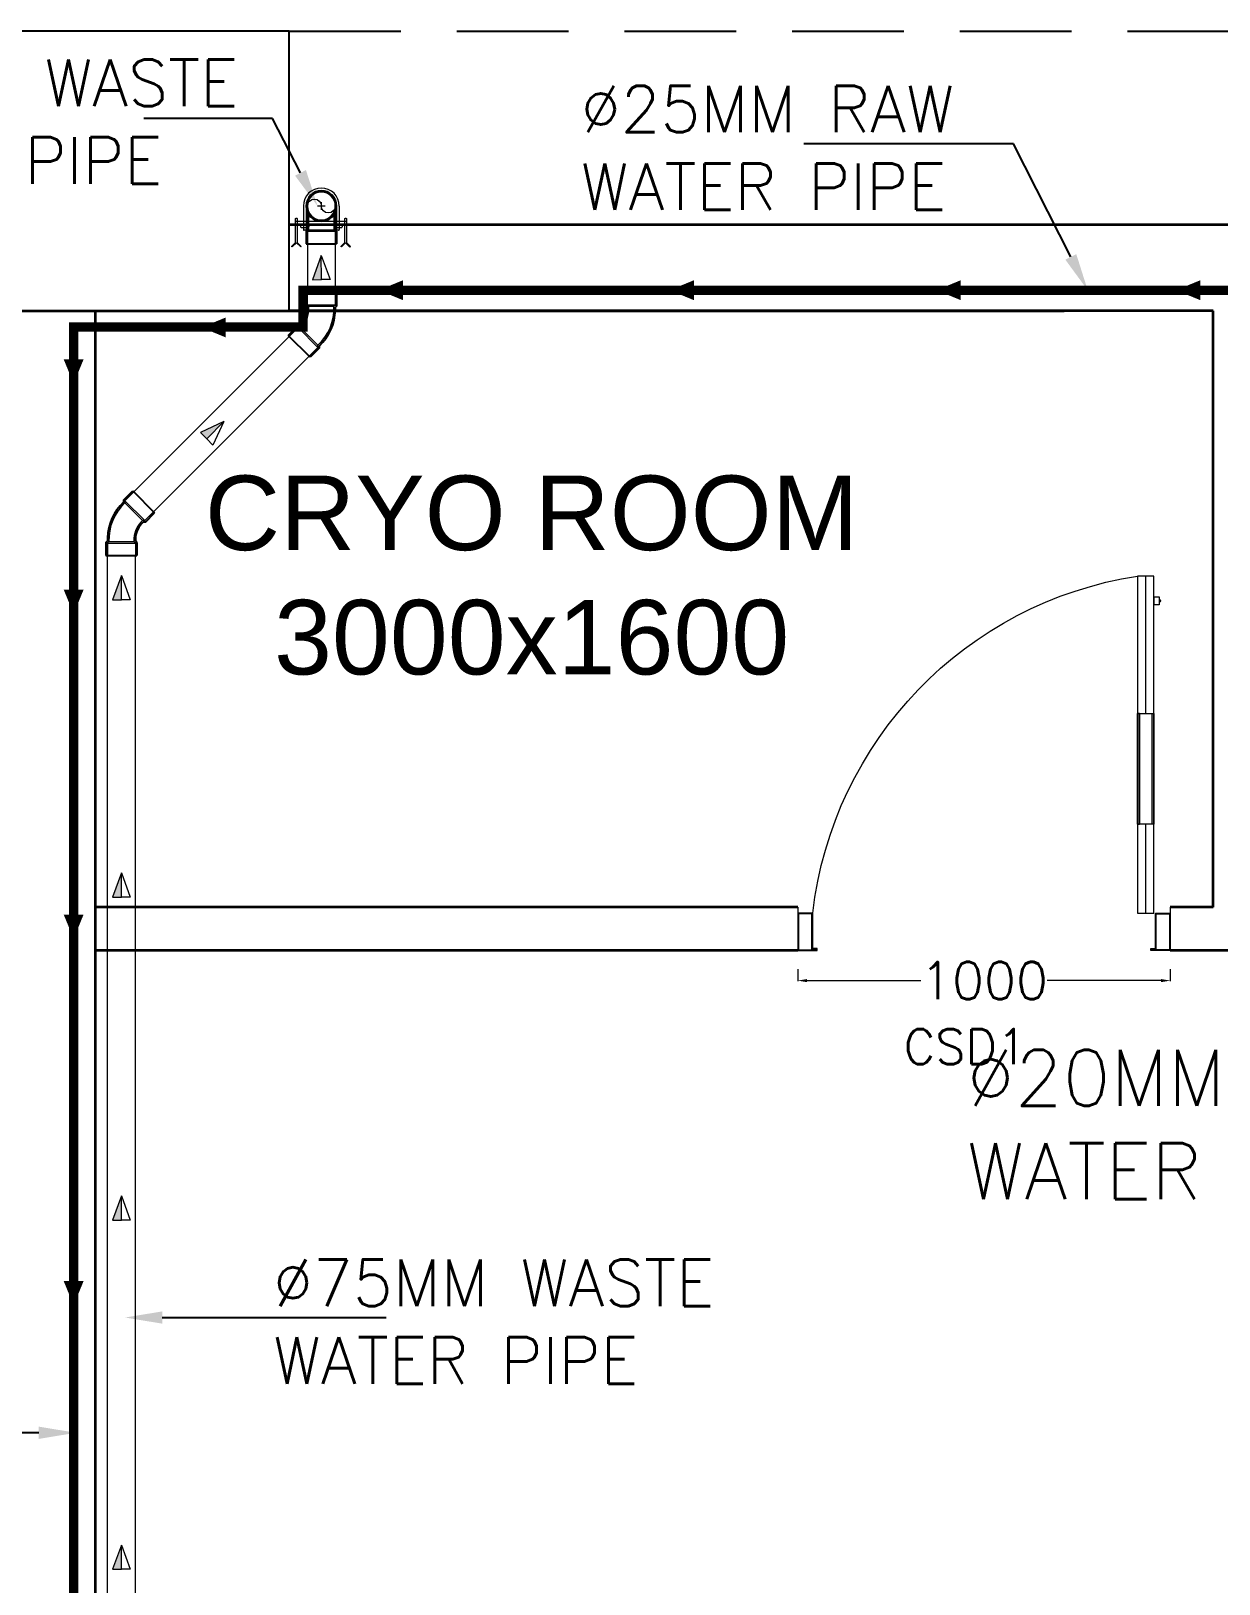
# Model space of a CAD drawing. Extents: x 3505867 to 3988380, y -625948 to -590408.
# Drawn here: x 3807020 to 3810208, y -599938 to -595773 of the extents above; entities that cross this region are included whole.
import ezdxf
from ezdxf import colors
from ezdxf.entities.mleader import LeaderData, LeaderLine
from ezdxf.math import Vec2, Vec3

# ---------------------------------------------------------------- set-up
doc = ezdxf.new("R2010")
doc.units = 0
doc.header["$LTSCALE"] = 6
doc.header["$MEASUREMENT"] = 0
doc.linetypes.add('CENTER2', pattern=[1.125, 0.75, -0.125, 0.125, -0.125])
doc.linetypes.add('HIDDEN', pattern=[0.375, 0.25, -0.125])
doc.layers.get('0').update_dxf_attribs({"linetype": 'CONTINUOUS'})
doc.layers.get('Defpoints').update_dxf_attribs({"linetype": 'CONTINUOUS'})
for name, color, linetype, lineweight in [('1200 Door', 144, 'CONTINUOUS', 5), ('PHE-SP', 1, 'CONTINUOUS', 0), ('PL-CLAMP', 211, 'CONTINUOUS', 13), ('PL-SOFT  WATER SUPPLY PIPE', 162, 'CONTINUOUS', 9), ('PL-WATER PIPING', 1, 'CONTINUOUS', 9), ('Single Leaf Door', 4, 'CONTINUOUS', 18), ('WALL', 10, 'CONTINUOUS', 35)]:
    doc.layers.add(name, color=color, linetype=linetype, lineweight=lineweight)
for name, color, linetype in [('Chajja', 7, 'CONTINUOUS'), ('COL', 5, 'CONTINUOUS'), ('DIM', 7, 'CONTINUOUS'), ('phe-text', 1, 'CONTINUOUS'), ('PL- WASTE PIPE', 6, 'CONTINUOUS'), ('PL-RA WATER SUPPLY PIPE', 100, 'CONTINUOUS'), ('PL-SOIL PIPE', 1, 'CONTINUOUS')]:
    doc.layers.add(name, color=color, linetype=linetype)
doc.styles.add('ARIAL', font='')
doc.styles.add('ROMANS', font='romans.shx')
doc.styles.get("Standard").update_dxf_attribs({"font": 'SIMPLEX'})
doc.styles.get('ARIAL').set_extended_font_data('Arial')
doc.dimstyles.new('AEPL1', dxfattribs={"dimtxt": 100, "dimasz": 25, "dimexe": 1.25, "dimexo": 50, "dimtad": 0, "dimdec": 0, "dimtxsty": 'ROMANS', "dimcen": 2.5, "dimclrd": 250, "dimclre": 250, "dimadec": 0, "dimazin": 0, "dimtfac": 1, "dimtdec": 0, "dimtmove": 0, "dimatfit": 3, "dimfxl": 1, "dimlwd": 0, "dimlwe": 0, "dimarcsym": 0})

# ---------------------------------------------------------------- blocks, each defined once
blk = doc.blocks.new('*D134')
at = {"layer": 'Defpoints', "color": 0, "linetype": 'ByBlock'}
for p in [(-26825, 15699.2), (-25825, 15699.2), (-25825, 15618.3)]:
    blk.add_point(p, dxfattribs=at)
at = {"layer": 'DIM', "color": 250, "linetype": 'ByBlock', "lineweight": 0}
for p, q in [((-26825, 15649.2), (-26825, 15617.1)), ((-25825, 15649.2), (-25825, 15617.1)), ((-26800, 15618.3), (-26494.7, 15618.3)), ((-25850, 15618.3), (-26155.3, 15618.3))]:
    blk.add_line(p, q, dxfattribs=at)
at = {"layer": 'DIM', "color": 250, "linetype": 'ByBlock'}
for points in [[(-26800, 15622.5), (-26800, 15614.2), (-26825, 15618.3)], [(-25850, 15614.2), (-25850, 15622.5), (-25825, 15618.3)]]:
    blk.add_solid(points, dxfattribs=at)
at = {"layer": 'DIM', "color": 0, "linetype": 'ByBlock', "insert": (-26325, 15618.3), "char_height": 100, "attachment_point": 5, "style": 'ROMANS'}
blk.add_mtext('1000', dxfattribs=at)
blk = doc.blocks.new('1000x2100x100 SD')
at = {"layer": 'Single Leaf Door'}
for points in [[(44.2, 338.9), (49.1, 338.9), (49.1, 635.4), (44.2, 635.4)], [(87.8, 635.4), (82.8, 635.4), (82.8, 338.9), (87.8, 338.9)]]:
    blk.add_hatch(color=6, dxfattribs=at).paths.add_polyline_path(points)
at = {"layer": 'Single Leaf Door', "color": 8}
for p, q in [((44.2, 100), (44.2, 1004.2)), ((44.2, 1004.2), (87.8, 1004.2)), ((66, 635.4), (66, 1004.2)), ((87.8, 1004.2), (87.8, 100)), ((29.8, 946.7), (29.8, 928.8)), ((44.2, 948.7), (31.7, 948.7)), ((31.7, 926.8), (44.2, 926.8)), ((44.2, 948.7), (44.2, 926.8)), ((66, 100), (66, 338.9)), ((0, 100), (0, 0)), ((40.2, 100), (0, 100)), ((2, 98), (2, 2)), ((38.2, 98), (2, 98)), ((38.2, 3), (38.2, 98)), ((40.2, 5), (40.2, 100)), ((87.8, 100), (44.2, 100)), ((959.8, 5), (959.8, 100)), ((959.8, 100), (1000, 100)), ((961.8, 3), (961.8, 98)), ((961.8, 98), (998, 98)), ((998, 98), (998, 2)), ((1000, 100), (1000, 0)), ((0, 0), (40.2, 0)), ((2, 2), (40.2, 2)), ((50.1, 3), (38.2, 3)), ((52.1, 5), (40.2, 5)), ((40.2, 2), (50.1, 2)), ((40.2, 0), (52.1, 0)), ((50.1, 2), (50.1, 3)), ((52.1, 0), (52.1, 5)), ((947.9, 5), (959.8, 5)), ((947.9, 0), (947.9, 5)), ((959.8, 0), (947.9, 0)), ((949.9, 3), (961.8, 3)), ((949.9, 2), (949.9, 3)), ((959.8, 2), (949.9, 2)), ((998, 2), (959.8, 2)), ((1000, 0), (959.8, 0))]:
    blk.add_line(p, q, dxfattribs=at)
at = {"layer": 'Single Leaf Door', "color": 6}
for p, q in [((87.8, 635.4), (44.2, 635.4)), ((44.2, 635.4), (44.2, 338.9)), ((49.1, 338.9), (49.1, 635.4)), ((82.8, 338.9), (82.8, 635.4)), ((87.8, 338.9), (87.8, 635.4)), ((44.2, 338.9), (87.8, 338.9))]:
    blk.add_line(p, q, dxfattribs=at)
at = {"layer": 'Single Leaf Door', "color": 6, "ltscale": 100}
blk.add_line((82.8, 635.4), (82.8, 338.9), dxfattribs=at)
at = {"layer": 'Single Leaf Door', "color": 6}
for points in [[(44.2, 635.4), (44.2, 338.9), (49.1, 338.9), (49.1, 635.4), (44.2, 635.4)], [(87.8, 635.4), (87.8, 338.9), (82.8, 338.9), (82.8, 635.4), (87.8, 635.4)]]:
    blk.add_lwpolyline(points, dxfattribs=at)
at = {"layer": 'Single Leaf Door', "ltscale": 5000}
blk.add_lwpolyline([(44.2, 635.4), (44.2, 338.9), (49.1, 338.9), (49.1, 635.4), (44.2, 635.4)], dxfattribs=at)
at = {"layer": 'Single Leaf Door', "color": 8}
for centre, radius, start, end in [((-69.3, -19.8), 1036, 6.6418, 81.2791), ((29.8, 937.7), 3.72, 90, 270), ((31.7, 946.7), 1.98, 90, 180), ((31.7, 928.8), 1.98, 180, 270)]:
    blk.add_arc(centre, radius, start, end, dxfattribs=at)
blk = doc.blocks.new('clamp')
at = {"layer": 'PL-CLAMP'}
for p, q in [((105.4, 198.4), (168.6, 198.4)), ((105.4, 191.1), (168.6, 191.1)), ((156.2, 205.8), (161.2, 205.8)), ((156.2, 183.7), (161.2, 183.7)), ((163.2, 185.7), (163.2, 203.8)), ((170.6, 196.4), (170.6, 193.1)), ((105.4, 109.4), (168.6, 109.4)), ((105.4, 102), (168.6, 102)), ((156.2, 116.8), (161.2, 116.8)), ((156.2, 94.7), (161.2, 94.7)), ((163.2, 96.7), (163.2, 114.8)), ((170.6, 107.4), (170.6, 104))]:
    blk.add_line(p, q, dxfattribs=at)
for points in [[(138.4, 216.5, -0.414214), (139.4, 217.5), (203.1, 217.5), (214, 228.4), (215.4, 227), (203.9, 215.5), (215.3, 204), (213.9, 202.6), (203, 213.5), (139.4, 213.5, -0.414214), (138.4, 214.5), (138.4, 216.5)], [(138.4, 84.3, -0.414214), (139.4, 85.3), (203.1, 85.3), (214, 96.3), (215.4, 94.9), (203.9, 83.3), (215.3, 71.9), (213.9, 70.5), (203, 81.3), (139.4, 81.3, -0.414214), (138.4, 82.3), (138.4, 84.3)]]:
    blk.add_lwpolyline(points, format="xyb", dxfattribs=at)
for points in [[(146.2, 81.3), (146.2, 217.5)], [(156.2, 81.3), (156.2, 217.5)]]:
    blk.add_lwpolyline(points, dxfattribs=at)
for centre, radius, start, end in [((105.4, 150.2), 48.2, 90, 270), ((161.2, 203.8), 2, 0, 90), ((161.2, 185.7), 2, 270, 0), ((168.6, 196.4), 2, 0, 90), ((168.6, 193.1), 2, 270, 0), ((161.2, 114.8), 2, 0, 90), ((161.2, 96.7), 2, 270, 0), ((168.6, 107.4), 2, 0, 90), ((168.6, 104), 2, 270, 0)]:
    blk.add_arc(centre, radius, start, end, dxfattribs=at)
blk = doc.blocks.new('RISER UP 100')
at = {"color": 0, "linetype": 'Continuous'}
for p, q in [((-98.5, 60), (-148.5, 60)), ((-148.5, -60), (-148.5, 60)), ((-98.5, 60), (-93.5, 55)), ((-93.5, 55), (-24, 55)), ((-98.5, -60), (-148.5, -60)), ((-98.5, -60), (-93.5, -55)), ((-93.5, -55), (-24, -55))]:
    blk.add_line(p, q, dxfattribs=at)
at = {"color": 8, "linetype": 'Continuous', "lineweight": 0, "ltscale": 0.005}
for p, q in [((-98.5, 55), (-148.5, 55)), ((-98.5, -55), (-98.5, 55)), ((-98.5, 55), (-93.5, 50)), ((-93.5, -50), (-93.5, 50)), ((-93.5, 50), (-33.2, 50)), ((-98.5, -55), (-148.5, -55)), ((-98.5, -55), (-93.5, -50)), ((-93.5, -50), (-33.2, -50))]:
    blk.add_line(p, q, dxfattribs=at)
at = {"color": 8, "linetype": 'CENTER2', "lineweight": 0}
for p, q in [((-15, 0), (15, 0)), ((0, 15), (0, -15))]:
    blk.add_line(p, q, dxfattribs=at)
at = {"color": 0, "linetype": 'Continuous'}
blk.add_circle((0, 0), 60, dxfattribs=at)
at = {"color": 8, "linetype": 'Continuous', "lineweight": 0, "ltscale": 0.005}
blk.add_circle((0, 0), 55, dxfattribs=at)
at = {"color": 8, "linetype": 'Continuous', "lineweight": 0}
for centre, start, end in [((0, 27.5), 90, 270), ((0, -27.5), 270, 90)]:
    blk.add_arc(centre, 27.5, start, end, dxfattribs=at)
blk = doc.blocks.new('100 ELBOW')
at = {"color": 0, "linetype": 'Continuous'}
for p, q in [((-77.3, 0.5), (-85.9, -8)), ((72.2, 60.9), (66.6, 55.2)), ((72.2, 60.9), (123.7, 60.9)), ((123.7, 60.9), (123.7, -60.9)), ((-94.1, -8), (-130.6, -44.4)), ((-130.6, -44.4), (-44.4, -130.6)), ((-94.1, -8), (-85.9, -8)), ((72.2, -60.9), (66.4, -55.1)), ((72.2, -60.9), (123.7, -60.9)), ((-8, -94.1), (-44.4, -130.6)), ((-0.4, -78.2), (-8, -85.8)), ((-8, -94.1), (-8, -85.8))]:
    blk.add_line(p, q, dxfattribs=at)
at = {"color": 8, "linetype": 'Continuous', "lineweight": 0, "ltscale": 0.005}
for p, q in [((68.7, -49.1), (68.7, 49.1)), ((74.6, 55), (68.9, 49.3)), ((74.6, -55), (74.6, 55)), ((74.6, 55), (123.7, 55)), ((-91.7, -13.9), (-126.4, -48.6)), ((-91.7, -13.9), (-13.9, -91.7)), ((-91.7, -13.9), (-83.3, -13.9)), ((-83.4, -13.9), (-13.9, -83.3)), ((74.6, -55), (68.9, -49.3)), ((74.6, -55), (123.7, -55)), ((-13.9, -91.7), (-48.6, -126.4)), ((-4.5, -73.9), (-13.9, -83.3)), ((-13.9, -91.7), (-13.9, -83.3))]:
    blk.add_line(p, q, dxfattribs=at)
at = {"color": 8, "linetype": 'Continuous', "ltscale": 0.005}
blk.add_line((-72.3, -2.8), (-73.3, -3.7), dxfattribs=at)
at = {"color": 8, "linetype": 'Continuous', "lineweight": 0, "ltscale": 0.005}
for centre, radius, start, end in [((61.5, -148.1), 197.5, 87.86176, 137.18), ((60.9, -147.1), 98.2, 85.3383, 131.76601)]:
    blk.add_arc(centre, radius, start, end, dxfattribs=at)
at = {"color": 0, "linetype": 'Continuous'}
for centre, radius, start, end in [((61.6, -148.2), 203.5, 88.5977, 133.05078), ((60.9, -147.1), 92.3, 86.66432, 131.66432)]:
    blk.add_arc(centre, radius, start, end, dxfattribs=at)
blk = doc.blocks.new('A$C0B1B3CFA')
at = {"layer": 'PHE-SP'}
h = blk.add_hatch(color=7, dxfattribs=at)
h.dxf.hatch_style = 1
h.paths.add_polyline_path([(-0.0495, 0.0226), (-0.0495, 0), (0.0124, 0)])
at = {"layer": 'PHE-SP', "color": 7}
for points in [[(-0.0495, 0), (0.0124, 0), (-0.0495, 0.0226), (-0.0495, 0)], [(-0.0495, 0), (0.0124, 0), (-0.0495, -0.0226), (-0.0495, 0)]]:
    blk.add_lwpolyline(points, dxfattribs=at)
blk = doc.blocks.new('Z$W@#3BD47561')
at = {"layer": 'PHE-SP', "xscale": 49.00933755098914, "yscale": 49.00933755098914, "zscale": 49.00933755098914, "rotation": 270}
blk.add_blockref('A$C0B1B3CFA', (0, 0), dxfattribs=at)
blk = doc.blocks.new('Z$W@#4AA511D8')
at = {"layer": 'phe-text', "linetype": 'ByBlock', "lineweight": -2, "ltscale": 0.5, "xscale": 0.0244727334018079, "yscale": 0.0244727334018079, "zscale": 0.0244727334018079, "rotation": 270}
blk.add_blockref('Z$W@#3BD47561', (0.0148, 0), dxfattribs=at)
blk = doc.blocks.new('CIVIL IVF')
at = {"layer": 'Chajja', "color": 8, "linetype": 'HIDDEN', "ltscale": 200}
blk.add_line((-28190, 18165.2), (-23015, 18165.2), dxfattribs=at)
at = {"layer": 'COL', "color": 8}
blk.add_lwpolyline([(-28940, 17415.2), (-28190, 17415.2), (-28190, 18165.2), (-28940, 18165.2)], close=True, dxfattribs=at)
at = {"layer": 'WALL', "color": 8, "linetype": 'ByBlock'}
for p, q in [((-23015, 17645.2), (-28190, 17645.2)), ((-28710, 17415.2), (-28710, 11450.2)), ((-28710, 17415.2), (-28710, 11450.2)), ((-25710, 17415.2), (-28190, 17415.2)), ((-25710, 15815.2), (-25710, 17415.2)), ((-26825, 15815.2), (-28710, 15815.2)), ((-25710, 15815.2), (-25825, 15815.2)), ((-26825, 15699.2), (-28710, 15699.2)), ((-23545, 15699.2), (-25825, 15699.2))]:
    blk.add_line(p, q, dxfattribs=at)
at = {"layer": 'WALL', "color": 8, "lineweight": 0}
for p, q in [((-26530, 17415.2), (-28710, 17415.2)), ((-26825, 15815.2), (-26825, 15699.2)), ((-25825, 15815.2), (-25825, 15699.2))]:
    blk.add_line(p, q, dxfattribs=at)
at = {"layer": 'WALL', "color": 8, "linetype": 'ByBlock'}
blk.add_lwpolyline([(-28940, 10700.2), (-28940, 17415.2), (-26110, 17415.2)], dxfattribs=at)
at = {"layer": 'Single Leaf Door', "color": 8, "xscale": -1}
blk.add_blockref('1000x2100x100 SD', (-25825, 15699.2), dxfattribs=at)
at = {"layer": '1200 Door', "color": 8, "linetype": 'ByBlock', "style": 'ROMANS'}
blk.add_text('CSD1', height=94.18, dxfattribs=at).set_placement((-26540.5, 15394.3, -35804.4))
at = {"layer": 'DIM', "color": 8, "insert": (-27539, 16704.8), "char_height": 200, "width": 1982.81, "attachment_point": 5, "style": 'ARIAL'}
blk.add_mtext('CRYO ROOM 3000x1600', dxfattribs=at)
at = {"layer": 'DIM', "color": 8, "linetype": 'ByBlock'}
dim = blk.add_linear_dim(base=(-25825, 15618.3), p1=(-26825, 15699.2), p2=(-25825, 15699.2), dimstyle='AEPL1', dxfattribs=at)
dim.commit()
dim.dimension.update_dxf_attribs({"geometry": '*D134', "text_midpoint": (-26325, 15618.3)})

msp = doc.modelspace()

# ---------------------------------------------------------------- linework, layer by layer
at = {"layer": 'PL- WASTE PIPE', "linetype": 'ByBlock', "lineweight": 0, "ltscale": 5}
for p, q in [((3807761.6, -596343.5), (3807761.6, -596474.7)), ((3807836.6, -596343.5), (3807836.6, -596474.7)), ((3807295.8, -597009.5), (3807713, -596592.2)), ((3807348.8, -597062.5), (3807766, -596645.3)), ((3807225.1, -601809.5), (3807225.1, -597180)), ((3807300.1, -601809.5), (3807300.1, -597180))]:
    msp.add_line(p, q, dxfattribs=at)
at = {"layer": 'PL-SOFT  WATER SUPPLY PIPE', "color": 3, "const_width": 25}
msp.add_lwpolyline([(3810257.8, -596468.3), (3807749.5, -596468.3), (3807749.5, -596567.2), (3807134.3, -596567.2), (3807134.3, -602468.5), (3807757, -602468.5), (3807757, -602538.1), (3808541.5, -602538.1)], dxfattribs=at)
at = {"layer": 'PL-WATER PIPING', "color": 61, "true_color": 0xd8e58c}
for points in [[(3808018, -596468.3, 53.3, 0, 0), (3807953.2, -596468.3, 0, 0, 0)], [(3808798.8, -596468.3, 53.3, 0, 0), (3808734, -596468.3, 0, 0, 0)], [(3809514.9, -596468.3, 53.3, 0, 0), (3809450.1, -596468.3, 0, 0, 0)], [(3810157.8, -596468.3, 53.3, 0, 0), (3810093, -596468.3, 0, 0, 0)], [(3807542.3, -596568.2, 53.3, 0, 0), (3807477.5, -596568.2, 0, 0, 0)], [(3807134.3, -596653.9, 53.3, 0, 0), (3807134.3, -596718.7, 0, 0, 0)], [(3807134.3, -597271.6, 53.3, 0, 0), (3807134.3, -597336.4, 0, 0, 0)], [(3807134.3, -598143, 53.3, 0, 0), (3807134.3, -598207.8, 0, 0, 0)], [(3807134.3, -599126.1, 53.3, 0, 0), (3807134.3, -599190.9, 0, 0, 0)]]:
    msp.add_lwpolyline(points, format="xyseb", dxfattribs=at)

# ---------------------------------------------------------------- block references
at = {"linetype": 'ByBlock'}
msp.add_blockref('CIVIL IVF', (3835902.5, -613938.4), dxfattribs=at)
at = {"layer": 'PL- WASTE PIPE', "linetype": 'ByBlock', "ltscale": 5}
for name, p, xscale, yscale, zscale, rotation in [('RISER UP 100', (3807799.1, -596242.5), -0.6804665603485837, 0.6804665603485837, 0.6804665595408722, 269.9999999999997), ('100 ELBOW', (3807799.2, -596559.1), 0.6818181811568929, 0.6818181824598778, 0.6818181817632315, 225.0000000000001), ('100 ELBOW', (3807262.6, -597095.6), 0.6818181811568929, 0.6818181824598778, 0.6818181817632315, 45.00000000000026)]:
    msp.add_blockref(name, p, dxfattribs=dict(at, xscale=xscale, yscale=yscale, zscale=zscale, rotation=rotation))
at = {"layer": 'PL-CLAMP', "linetype": 'ByBlock', "xscale": 0.9999250758013819, "yscale": 0.9999250758013815, "zscale": 0.9999250752857497, "rotation": 269.9750030928284}
msp.add_blockref('clamp', (3807648.9, -596137), dxfattribs=at)
at = {"layer": 'PL-SOIL PIPE', "color": 1, "linetype": 'Continuous'}
for p, xscale, yscale, zscale, rotation in [((3807799, -596375), 876.8658294741393, 876.8658294741393, 876.8658294741393, 270.129995499921), ((3807537.3, -596820.7), 876.8658294741394, 876.8658294741394, 876.8658294741394, 225.1299954999209), ((3807262.5, -597233.4), 876.8658294741393, 876.8658294741393, 876.8658294741393, 270.129995499921), ((3807262.5, -598031.4), 876.8658294741393, 876.8658294741393, 876.8658294741393, 270.129995499921), ((3807262.5, -598897.2), 876.8658294741393, 876.8658294741393, 876.8658294741393, 270.129995499921), ((3807262.5, -599833.9), 876.8658294741393, 876.8658294741393, 876.8658294741393, 270.129995499921)]:
    msp.add_blockref('Z$W@#4AA511D8', p, dxfattribs=dict(at, xscale=xscale, yscale=yscale, zscale=zscale, rotation=rotation))

# ---------------------------------------------------------------- texts
at = {"layer": 'PL- WASTE PIPE', "linetype": 'ByBlock', "lineweight": 0, "ltscale": 5, "char_height": 125, "width": 1332.591, "attachment_point": 1, "style": 'ROMANS'}
for insert in [(3806391.6, -595849.4), (3807669.4, -599067.9)]:
    msp.add_mtext('%%c75MM WASTE WATER PIPE', dxfattribs=dict(at, insert=insert))
at = {"layer": 'PL-RA WATER SUPPLY PIPE', "lineweight": 0, "ltscale": 0.01, "insert": (3808495.2, -595919.8), "char_height": 125, "width": 1332.591, "attachment_point": 1, "style": 'ROMANS'}
msp.add_mtext('%%c25MM RAW WATER PIPE', dxfattribs=at)
at = {"layer": 'PL-SOFT  WATER SUPPLY PIPE', "color": 5, "insert": (3809531.3, -598506.1), "char_height": 150, "width": 1899.144, "attachment_point": 1}
msp.add_mtext('%%c20MM RAW WATER PIPE', dxfattribs=at)

# ---------------------------------------------------------------- leaders
at = {"layer": 'PL- WASTE PIPE', "linetype": 'ByBlock', "lineweight": 0, "ltscale": 5}
ml = msp.add_multileader_mtext('Standard', dxfattribs=at)
ml.set_content(' ', color=256)
ml.set_leader_properties()
ml.build(insert=Vec2(0, 0))
ml.multileader.update_dxf_attribs({"text_right_attachment_type": 6, "dogleg_length": 265, "arrow_head_size": 100})
ctx = ml.context
ctx.base_point, ctx.char_height, ctx.arrow_head_size, ctx.landing_gap_size, ctx.plane_origin, ctx.plane_x_axis = Vec3(3807303.1, -595947.9), 100, 100, 50, Vec3(3807877.8, -596388), Vec3(-1, 0)
ctx.right_attachment = 6
notes = []
notes.append((ctx, [(0, (1, 1, 0), (3807668.2, -596007.9), (-1, 0), 265, [(0, [(3807788.9, -596242.5)], 0, [])])]))
ctx.mtext.insert, ctx.mtext.flow_direction = Vec3(3807353.1, -595887.9), 5
ml = msp.add_multileader_mtext('Standard', dxfattribs=at)
ml.set_content(' ', color=256)
ml.set_leader_properties()
ml.build(insert=Vec2(0, 0))
ml.multileader.update_dxf_attribs({"text_right_attachment_type": 6, "dogleg_length": 265, "arrow_head_size": 100})
ctx = ml.context
ctx.base_point, ctx.char_height, ctx.arrow_head_size, ctx.landing_gap_size, ctx.plane_origin = Vec3(3807973.1, -599223.7), 100, 100, 50, Vec3(3807498.4, -599603.8)
ctx.right_attachment = 6
notes.append((ctx, [(0, (1, 1, 0), (3807708, -599223.7), (1, 0), 265, [(0, [(3807272.2, -599223.7)], 0, [])])]))
ctx.mtext.insert, ctx.mtext.flow_direction = Vec3(3808023.1, -599163.7), 5
at = {"layer": 'PL-RA WATER SUPPLY PIPE', "ltscale": 0.01}
ml = msp.add_multileader_mtext('Standard', dxfattribs=at)
ml.set_content(' ', color=256)
ml.set_leader_properties()
ml.build(insert=Vec2(0, 0))
ml.multileader.update_dxf_attribs({"text_right_attachment_type": 6, "dogleg_length": 481.5, "arrow_head_size": 100})
ctx = ml.context
ctx.base_point, ctx.char_height, ctx.arrow_head_size, ctx.landing_gap_size, ctx.plane_origin, ctx.plane_x_axis = Vec3(3809075.1, -596016.1), 100, 100, 50, Vec3(3810310.2, -596076.1), Vec3(-1, 0)
ctx.right_attachment = 6
notes.append((ctx, [(0, (1, 1, 0), (3809656.7, -596076.1), (-1, 0), 481.5, [(0, [(3809855.8, -596468.3)], 0, [])])]))
ctx.mtext.insert, ctx.mtext.flow_direction = Vec3(3809125.1, -595956.1), 5
ml = msp.add_multileader_mtext('Standard', dxfattribs=at)
ml.set_content(' ', color=256)
ml.set_leader_properties()
ml.build(insert=Vec2(0, 0))
ml.multileader.update_dxf_attribs({"text_right_attachment_type": 6, "dogleg_length": 481.5, "arrow_head_size": 100})
ctx = ml.context
ctx.base_point, ctx.char_height, ctx.arrow_head_size, ctx.landing_gap_size, ctx.plane_origin, ctx.plane_x_axis = Vec3(3806113.8, -599472.8), 100, 100, 50, Vec3(3807348.9, -599532.8), Vec3(-1, 0)
ctx.right_attachment = 6
notes.append((ctx, [(0, (1, 1, 0), (3806695.4, -599532.8), (-1, 0), 481.5, [(0, [(3807140.7, -599532.8)], 0, [])])]))
ctx.mtext.insert, ctx.mtext.flow_direction = Vec3(3806163.8, -599412.8), 5
for ctx, leaders in notes:
    for number, flags, end, landing, length, lines in leaders:
        leader = LeaderData()
        leader.index, (leader.has_last_leader_line, leader.has_dogleg_vector, leader.attachment_direction) = number, flags
        leader.last_leader_point, leader.dogleg_vector, leader.dogleg_length = Vec3(end), Vec3(landing), length
        for number, points, colour, breaks in lines:
            line = LeaderLine()
            line.index, line.vertices, line.color, line.breaks = number, Vec3.list(points), colors.encode_raw_color(colour), breaks
            leader.lines.append(line)
        ctx.leaders.append(leader)

doc.saveas('drawing.dxf')
